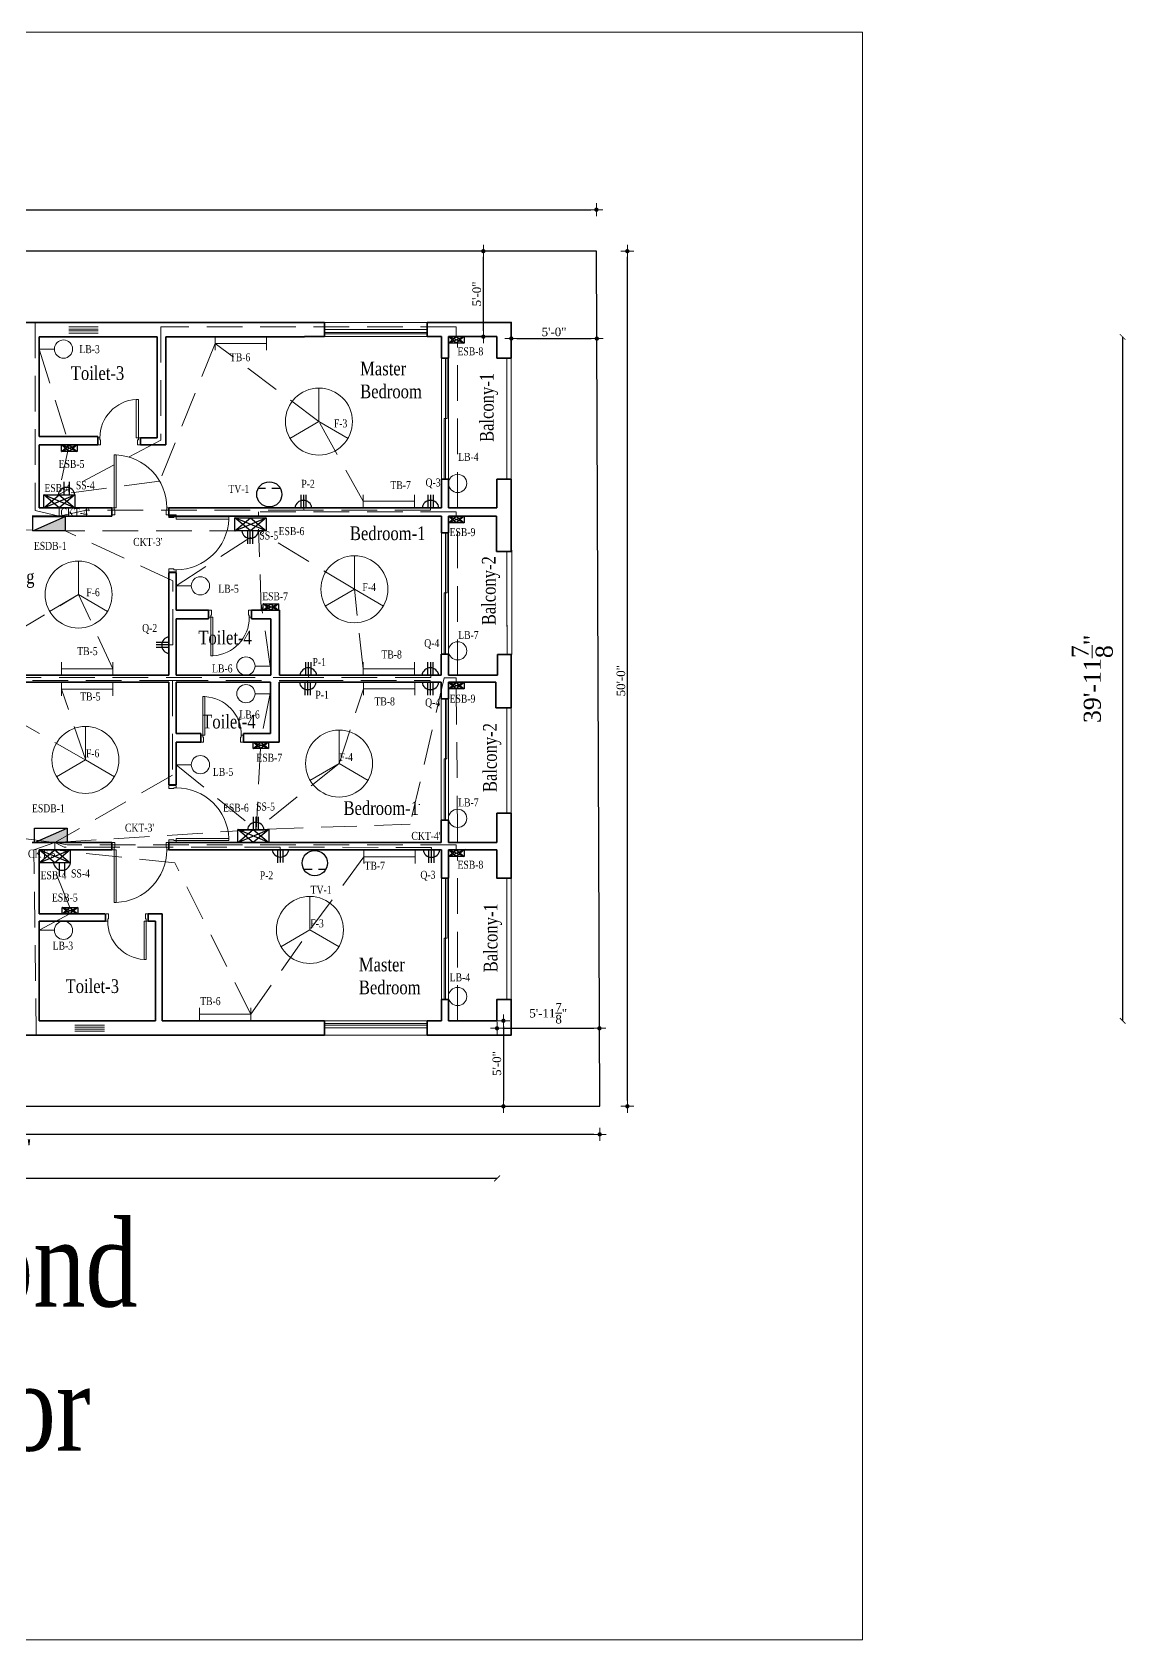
# Model space of a CAD drawing. Header units: inches. Extents: x -13742749 to 88736, y -40897 to 32194776.
# Drawn here: x 48965 to 49732, y 26286718 to 26287846 of the extents above; entities that cross this region are included whole.
import ezdxf

# ---------------------------------------------------------------- set-up
doc = ezdxf.new("R2010")
doc.units = ezdxf.units.IN
doc.header["$LTSCALE"] = 10
doc.header["$MEASUREMENT"] = 0
doc.linetypes.add('ACAD_ISO04W100', pattern=[30, 24, -3, 0, -3])
doc.linetypes.add('HIDDEN', pattern=[0.375, 0.25, -0.125])
doc.layers.get('0').update_dxf_attribs({"color": 123})
for name, color, linetype, lineweight in [('Column', 7, 'Continuous', 35), ('Conduit (Mine)', 230, 'HIDDEN', 13), ('Conduit Generator (mine)', 134, 'HIDDEN', 13), ('DIM', 4, 'Continuous', 0), ('DIMENSION_MY', 7, 'Continuous', 13), ('DOOR', 41, 'Continuous', 9), ('Fan (mine)', 210, 'Continuous', 13), ('Light (mine)', 80, 'Continuous', 13), ('Text_My', 7, 'Continuous', 13), ('Text_SUBD', 7, 'Continuous', 13), ('VERANDAH', 32, 'Continuous', 13), ('Wall', 7, 'Continuous', 35), ('WIN', 4, 'Continuous', 13), ('WIN-1', 8, 'Continuous', 13)]:
    doc.layers.add(name, color=color, linetype=linetype, lineweight=lineweight)
doc.layers.add('Site', color=7, linetype='ACAD_ISO04W100', lineweight=30, true_color=0x004961)
doc.layers.add('Switchboard & Socket (Mine)', color=4, linetype='Continuous')
doc.layers.add('Switchboard and Socket (mine)', color=41, linetype='Continuous')
doc.layers.get('0').off()
doc.styles.get("Standard").update_dxf_attribs({"font": 'times.ttf', "width": 0.8})
doc.styles.add('STYLE3', font='times.ttf')
doc.dimstyles.new('1_8', dxfattribs={"dimtxt": 6, "dimasz": 4, "dimexe": 0.18, "dimexo": 0.0625, "dimgap": 0.125, "dimtad": 0, "dimdec": 4, "dimrnd": 0.125, "dimzin": 3, "dimdsep": 46, "dimlunit": 4, "dimtxsty": 'STYLE3', "dimblk": 'D', "dimcen": 4, "dimse1": 1, "dimse2": 1, "dimclrt": 7, "dimadec": 0, "dimazin": 0, "dimtfac": 1, "dimtdec": 4, "dimtix": 1, "dimtmove": 0, "dimatfit": 3, "dimldrblk": 'OPEN90', "dimfxl": 1, "dimtvp": 0.75, "dimtolj": 1, "dimtzin": 0, "dimarcsym": 0})
doc.dimstyles.new('Copy 1_8', dxfattribs={"dimtxt": 12, "dimasz": 4, "dimexe": 0.18, "dimexo": 0.0625, "dimgap": 0.125, "dimtad": 0, "dimdec": 4, "dimrnd": 0.125, "dimzin": 3, "dimdsep": 46, "dimlunit": 4, "dimtxsty": 'STYLE3', "dimblk": 'ARCHTICK', "dimcen": 4, "dimse1": 1, "dimse2": 1, "dimclrt": 7, "dimadec": 0, "dimazin": 0, "dimtfac": 1, "dimtdec": 4, "dimtix": 1, "dimtmove": 0, "dimatfit": 3, "dimldrblk": 'OPEN90', "dimfxl": 1, "dimtvp": 0.75, "dimtolj": 1, "dimtzin": 0, "dimarcsym": 0})

# ---------------------------------------------------------------- blocks, each defined once
blk = doc.blocks.new('D')
at = {"layer": 'DIM'}
for q in [(-1.125, 0), (0, 1.125), (1.125, 0), (0, -1.125)]:
    blk.add_line((0, 0), q, dxfattribs=at)
at = {"layer": 'DIM', "color": 6, "const_width": 0.375}
blk.add_lwpolyline([(-0.1875, 0, 1), (0.1875, 0, 1)], format="xyb", close=True, dxfattribs=at)
blk = doc.blocks.new('*D403')
at = {"layer": 'DIM', "color": 0, "linetype": 'ByBlock', "lineweight": -2}
blk.add_line((48500.8, 26287721.1), (49356.8, 26287721.1), dxfattribs=at)
at = {"layer": 'DIM', "color": 0, "linetype": 'ByBlock', "lineweight": -2, "xscale": 4, "yscale": 4, "zscale": 4, "rotation": 180}
blk.add_blockref('D', (48496.8, 26287721.1), dxfattribs=at)
at = {"layer": 'DIM', "color": 0, "linetype": 'ByBlock', "lineweight": -2, "xscale": 4, "yscale": 4, "zscale": 4}
blk.add_blockref('D', (49360.8, 26287721.1), dxfattribs=at)
at = {"layer": 'DIM', "color": 7, "linetype": 'ByBlock', "insert": (48928.8, 26287725.7), "char_height": 6, "attachment_point": 5, "style": 'STYLE3'}
blk.add_mtext('\\A1;72\'-0"', dxfattribs=at)
blk = doc.blocks.new('_Open90')
at = {"layer": 'DIM', "color": 0, "lineweight": -2}
for p, q in [((0, 0), (-1, 0)), ((-0.5, 0.5), (0, 0)), ((0, 0), (-0.5, -0.5))]:
    blk.add_line(p, q, dxfattribs=at)
blk = doc.blocks.new('*D404')
at = {"layer": 'DIM', "color": 0, "linetype": 'ByBlock', "lineweight": -2}
blk.add_line((49382.5, 26287096), (49382.5, 26287688), dxfattribs=at)
at = {"layer": 'DIM', "color": 0, "linetype": 'ByBlock', "lineweight": -2, "xscale": 4, "yscale": 4, "zscale": 4}
for p, rotation in [((49382.5, 26287692), 90), ((49382.5, 26287092), 270)]:
    blk.add_blockref('D', p, dxfattribs=dict(at, rotation=rotation))
at = {"layer": 'DIM', "color": 7, "linetype": 'ByBlock', "insert": (49378, 26287390.6), "char_height": 6, "attachment_point": 5, "rotation": 90, "style": 'STYLE3'}
blk.add_mtext('\\A1;50\'-0"', dxfattribs=at)
blk = doc.blocks.new('*D406')
at = {"layer": 'DIM', "color": 0, "linetype": 'ByBlock', "lineweight": -2}
blk.add_line((49359.1, 26287072.3), (48503.1, 26287072.3), dxfattribs=at)
at = {"layer": 'DIM', "color": 0, "linetype": 'ByBlock', "lineweight": -2, "xscale": 4, "yscale": 4, "zscale": 4, "rotation": 180}
blk.add_blockref('D', (48499.1, 26287072.3), dxfattribs=at)
at = {"layer": 'DIM', "color": 0, "linetype": 'ByBlock', "lineweight": -2, "xscale": 4, "yscale": 4, "zscale": 4}
blk.add_blockref('D', (49363.1, 26287072.3), dxfattribs=at)
at = {"layer": 'DIM', "color": 7, "linetype": 'ByBlock', "insert": (48931.1, 26287076.9), "char_height": 6, "attachment_point": 5, "style": 'STYLE3'}
blk.add_mtext('\\A1;72\'-0"', dxfattribs=at)
blk = doc.blocks.new('D-30')
for points in [[(5, 30), (0, 30), (0, 28), (3.5, 28), (3.5, 28.5), (5, 28.5)], [(5, 0), (0, 0), (0, 2), (3.5, 2), (3.5, 1.5), (5, 1.5)], [(32, 1.5), (32, 3), (5, 3), (5, 1.5)]]:
    blk.add_lwpolyline(points, close=True)
blk.add_arc((5, 1.5), 27, 3.2261, 89.9826)
blk = doc.blocks.new('D-40')
for points in [[(-5, 0), (0, 0), (0, -2), (-3.5, -2), (-3.5, -1.5), (-5, -1.5)], [(-42, -1.5), (-42, -3), (-5, -3), (-5, -1.5)], [(-5, -40), (0, -40), (0, -38), (-3.5, -38), (-3.5, -38.5), (-5, -38.5)]]:
    blk.add_lwpolyline(points, close=True)
blk.add_arc((-5, -1.5), 37, 182.3234, 270)
blk = doc.blocks.new('*D456')
at = {"layer": 'DIM', "color": 0, "linetype": 'ByBlock', "lineweight": -2}
blk.add_line((49295.6, 26287148), (49295.6, 26287096), dxfattribs=at)
at = {"layer": 'DIM', "color": 0, "linetype": 'ByBlock', "lineweight": -2, "xscale": 4, "yscale": 4, "zscale": 4}
for p, rotation in [((49295.6, 26287152), 90), ((49295.6, 26287092), 270)]:
    blk.add_blockref('D', p, dxfattribs=dict(at, rotation=rotation))
at = {"layer": 'DIM', "color": 7, "linetype": 'ByBlock', "insert": (49291, 26287122), "char_height": 6, "attachment_point": 5, "rotation": 90, "style": 'STYLE3'}
blk.add_mtext('\\A1;5\'-0"', dxfattribs=at)
blk = doc.blocks.new('*D457')
at = {"layer": 'DIM', "color": 0, "linetype": 'ByBlock', "lineweight": -2}
blk.add_line((49295.1, 26287146.7), (49358.9, 26287146.7), dxfattribs=at)
at = {"layer": 'DIM', "color": 0, "linetype": 'ByBlock', "lineweight": -2, "xscale": 4, "yscale": 4, "zscale": 4, "rotation": 180}
blk.add_blockref('D', (49291.1, 26287146.7), dxfattribs=at)
at = {"layer": 'DIM', "color": 0, "linetype": 'ByBlock', "lineweight": -2, "xscale": 4, "yscale": 4, "zscale": 4}
blk.add_blockref('D', (49362.9, 26287146.7), dxfattribs=at)
at = {"layer": 'DIM', "color": 7, "linetype": 'ByBlock', "insert": (49327, 26287157.3), "char_height": 6, "attachment_point": 5, "style": 'STYLE3'}
blk.add_mtext('\\A1;5\'-11{\\H1.000000x;\\S7/8;}"', dxfattribs=at)
blk = doc.blocks.new('*D458')
at = {"layer": 'DIM', "color": 0, "linetype": 'ByBlock', "lineweight": -2}
blk.add_line((49281.5, 26287636), (49281.5, 26287688), dxfattribs=at)
at = {"layer": 'DIM', "color": 0, "linetype": 'ByBlock', "lineweight": -2, "xscale": 4, "yscale": 4, "zscale": 4}
for p, rotation in [((49281.5, 26287692), 90), ((49281.5, 26287632), 270)]:
    blk.add_blockref('D', p, dxfattribs=dict(at, rotation=rotation))
at = {"layer": 'DIM', "color": 7, "linetype": 'ByBlock', "insert": (49276.9, 26287662), "char_height": 6, "attachment_point": 5, "rotation": 90, "style": 'STYLE3'}
blk.add_mtext('\\A1;5\'-0"', dxfattribs=at)
blk = doc.blocks.new('*D407')
at = {"layer": 'DIM', "color": 0, "linetype": 'ByBlock', "lineweight": -2}
blk.add_line((49305.1, 26287630.7), (49357.1, 26287630.7), dxfattribs=at)
at = {"layer": 'DIM', "color": 0, "linetype": 'ByBlock', "lineweight": -2, "xscale": 4, "yscale": 4, "zscale": 4, "rotation": 180}
blk.add_blockref('D', (49301.1, 26287630.7), dxfattribs=at)
at = {"layer": 'DIM', "color": 0, "linetype": 'ByBlock', "lineweight": -2, "xscale": 4, "yscale": 4, "zscale": 4}
blk.add_blockref('D', (49361.1, 26287630.7), dxfattribs=at)
at = {"layer": 'DIM', "color": 7, "linetype": 'ByBlock', "insert": (49331.1, 26287635.3), "char_height": 6, "attachment_point": 5, "style": 'STYLE3'}
blk.add_mtext('\\A1;5\'-0"', dxfattribs=at)
blk = doc.blocks.new('Ceiling Fan Small')
at = {"layer": 'Fan (mine)', "linetype": 'ByBlock', "ltscale": 10}
for p in [(7040.4, -35394.1), (7020, -35429.4), (7060.8, -35429.4)]:
    blk.add_line(p, (7040.4, -35417.6), dxfattribs=at)
blk.add_circle((7040.4, -35417.6), 23.5, dxfattribs=at)
blk.add_circle((7040.4, -35417.6), 23.5, dxfattribs=at)
blk.add_circle((7040.4, -35417.6), 23.5, dxfattribs=at)
blk = doc.blocks.new('Tube Light')
at = {"layer": 'Light (mine)', "linetype": 'Continuous'}
for p, q in [((-36, 4.5), (-36, -4.5)), ((0, 0), (-36, 0)), ((0, 4.5), (0, -4.5))]:
    blk.add_line(p, q, dxfattribs=at)
blk = doc.blocks.new('Bulb')
at = {"layer": 'Light (mine)', "linetype": 'Continuous'}
blk.add_line((-10, -5.3), (-20.6, -5.3), dxfattribs=at)
blk.add_circle((-3.6, -5.3), 6.4, dxfattribs=at)
blk = doc.blocks.new('Tv Socket')
at = {"layer": 'Switchboard and Socket (mine)', "linetype": 'Continuous', "ltscale": 10}
for p, q in [((-4.4, 7.6), (-4.4, 2.7)), ((-4.4, -1.7), (-4.4, -7.6))]:
    blk.add_line(p, q, dxfattribs=at)
at = {"layer": 'Switchboard and Socket (mine)', "linetype": 'ByBlock'}
blk.add_circle((-8.8, 0), 8.85, dxfattribs=at)
blk = doc.blocks.new('2 Pin')
at = {"layer": 'Switchboard and Socket (mine)', "linetype": 'Continuous', "ltscale": 10}
for p, q in [((-15.8, 0), (7.8, 0)), ((-7.3, 0), (-7.3, 18.1)), ((0, 0), (0, 18.2))]:
    blk.add_line(p, q, dxfattribs=at)
blk.add_arc((-4, -1.6), 11.9, 7.5318, 172.4682, dxfattribs=at)
blk = doc.blocks.new('3- Pic')
at = {"layer": 'Switchboard and Socket (mine)', "linetype": 'ByBlock'}
blk.add_blockref('2 Pin', (7.3, 0), dxfattribs=at)
blk = doc.blocks.new('3- Pin')
at = {"layer": 'Switchboard and Socket (mine)', "linetype": 'Continuous', "ltscale": 10}
blk.add_line((-10.3, -3.5), (-10.3, 14.6), dxfattribs=at)
at = {"layer": 'Switchboard and Socket (mine)', "linetype": 'Continuous'}
blk.add_blockref('3- Pic', (-14.1, -3.5), dxfattribs=at)
blk = doc.blocks.new('Emergency')
at = {"layer": 'Switchboard and Socket (mine)', "linetype": 'Continuous', "ltscale": 10}
for p, q in [((-10.9, 0), (0, 9.1)), ((0, 0), (-10.9, 9.1)), ((-10.9, 0), (10.9, 9.1)), ((10.9, 0), (-10.9, 9.1)), ((0, 9.1), (10.9, 0)), ((10.9, 9.1), (0, 0))]:
    blk.add_line(p, q, dxfattribs=at)
blk.add_lwpolyline([(-10.9, 9.1), (10.9, 9.1), (10.9, 0), (-10.9, 0)], close=True, dxfattribs=at)
blk = doc.blocks.new('Emergency Sub Distribution Board')
at = {"layer": 'Switchboard & Socket (Mine)', "ltscale": 10}
blk.add_hatch(color=256, dxfattribs=at).paths.add_polyline_path([(22.7, -10.1), (22.7, 0), (0, -10.1)])
blk.add_line((0, -10.1), (22.7, 0), dxfattribs=at)
at = {"layer": 'Switchboard & Socket (Mine)', "linetype": 'Continuous'}
blk.add_lwpolyline([(0, 0), (22.7, 0), (22.7, -10.1), (0, -10.1)], close=True, dxfattribs=at)
blk = doc.blocks.new('_ArchTick')
at = {"color": 0, "linetype": 'ByBlock', "const_width": 0.15}
blk.add_lwpolyline([(-0.5, -0.5), (0.5, 0.5)], dxfattribs=at)
blk = doc.blocks.new('*D427')
at = {"layer": 'DIMENSION_MY', "color": 0, "lineweight": -2, "ltscale": 10}
blk.add_line((49729.8, 26287631.8), (49729.8, 26287152), dxfattribs=at)
at = {"layer": 'DIMENSION_MY', "color": 0, "lineweight": -2, "ltscale": 10, "xscale": 4, "yscale": 4, "zscale": 4}
for p, rotation in [((49729.8, 26287631.8), 90), ((49729.8, 26287152), 270)]:
    blk.add_blockref('_ArchTick', p, dxfattribs=dict(at, rotation=rotation))
at = {"layer": 'DIMENSION_MY', "color": 7, "ltscale": 10, "insert": (49708.5, 26287391.9), "char_height": 12, "attachment_point": 5, "rotation": 90, "style": 'STYLE3'}
blk.add_mtext('\\A1;39\'-11{\\H1.000000x;\\S7/8;}"', dxfattribs=at)
blk = doc.blocks.new('*D428')
at = {"layer": 'DIMENSION_MY', "color": 0, "lineweight": -2, "ltscale": 10}
blk.add_line((49291.1, 26287041.4), (48585.7, 26287041.4), dxfattribs=at)
at = {"layer": 'DIMENSION_MY', "color": 0, "lineweight": -2, "ltscale": 10, "xscale": 4, "yscale": 4, "zscale": 4, "rotation": 180}
blk.add_blockref('_ArchTick', (48585.7, 26287041.4), dxfattribs=at)
at = {"layer": 'DIMENSION_MY', "color": 0, "lineweight": -2, "ltscale": 10, "xscale": 4, "yscale": 4, "zscale": 4}
blk.add_blockref('_ArchTick', (49291.1, 26287041.4), dxfattribs=at)
at = {"layer": 'DIMENSION_MY', "color": 7, "ltscale": 10, "insert": (48938.4, 26287062.9), "char_height": 12, "attachment_point": 5, "style": 'STYLE3'}
blk.add_mtext('\\A1;58\'-9{\\H1.000000x;\\S3/8;}"', dxfattribs=at)

msp = doc.modelspace()

# ---------------------------------------------------------------- linework, layer by layer
at = {"layer": 'Column', "linetype": 'ByBlock'}
for points in [[(49291.06717, 26287632.01336), (49291.06717, 26287617.01336), (49301.06717, 26287617.01336), (49301.06717, 26287642.01336), (49291.06717, 26287642.01336)], [(49291.06717, 26287512.01336), (49291.06717, 26287532.01336), (49301.06717, 26287532.01336), (49301.06717, 26287507.01336)], [(49291.06717, 26287271.98996), (49291.06717, 26287251.98996), (49301.06717, 26287251.98996), (49301.06717, 26287276.98996)], [(49291.06717, 26287151.98996), (49291.06717, 26287166.98996), (49301.06717, 26287166.98996), (49301.06717, 26287141.98996), (49291.06717, 26287141.98996)]]:
    msp.add_lwpolyline(points, dxfattribs=at)
at = {"layer": 'Conduit (Mine)', "linetype": 'HIDDEN', "ltscale": 10}
for p, q in [((48920.21016, 26287404.59362), (48997.64106, 26287451.02197)), ((49021.75279, 26287399.04317), (48997.64106, 26287451.02197)), ((49159.01141, 26287392.93184), (48874.81624, 26287392.93184)), ((49159.01141, 26287392.93184), (49159.02448, 26287394.50164)), ((49244.58144, 26287392.93184), (49159.01141, 26287392.93184)), ((49244.58144, 26287394.50162), (49244.58144, 26287392.93184)), ((49002.78466, 26287334.8553), (48926.43459, 26287378.63106)), ((49002.78466, 26287334.8553), (48985.70322, 26287384.58748))]:
    msp.add_line(p, q, dxfattribs=at)
at = {"layer": 'Conduit Generator (mine)', "linetype": 'HIDDEN', "ltscale": 10}
for p, q in [((48859.62811, 26287640.51574), (48967.26329, 26287642.01322)), ((48967.26329, 26287642.01322), (48967.26329, 26287509.9694)), ((49262.51712, 26287638.88814), (49055.26301, 26287638.88814)), ((49055.26301, 26287638.88814), (49055.26301, 26287559.44217)), ((49262.51712, 26287632.01336), (49262.51712, 26287638.88814)), ((48970.06717, 26287623.27592), (48991.145, 26287556.01336)), ((49093.5516, 26287627.13844), (49054.51489, 26287530.67731)), ((49166.19623, 26287572.39658), (49093.5516, 26287627.13844)), ((49263.46538, 26287512.01323), (49263.46538, 26287627.47639)), ((49197.14352, 26287516.55474), (49166.19623, 26287572.39658)), ((49055.26301, 26287559.44217), (48983.30604, 26287521.08735)), ((48991.145, 26287556.01336), (48983.30604, 26287521.08735)), ((49054.51489, 26287530.67731), (48983.30604, 26287521.08735)), ((48967.26329, 26287509.9694), (48984.12342, 26287506.01336)), ((48984.12342, 26287512.01336), (48984.12342, 26287506.01336)), ((49003.15896, 26287510.16463), (48984.12342, 26287506.01336)), ((49155.54093, 26287510.16463), (49003.15896, 26287510.16463)), ((49155.54093, 26287510.16463), (49155.57082, 26287512.01335)), ((49244.4899, 26287510.16463), (49155.54093, 26287510.16463)), ((49244.4899, 26287512.01345), (49244.4899, 26287510.16463)), ((49262.51712, 26287509.15042), (49123.81152, 26287509.15042)), ((49123.81152, 26287509.15042), (49123.81152, 26287506.01336)), ((49262.51712, 26287506.01336), (49262.51712, 26287509.15042)), ((49263.46538, 26287394.50166), (49263.46538, 26287501.47639)), ((48911.44772, 26287497.82805), (48988.36472, 26287495.70306)), ((48977.00064, 26287495.70306), (49123.63884, 26287495.70306)), ((49063.73016, 26287460.78667), (48988.36472, 26287495.70306)), ((49066.06736, 26287457.19452), (49124.47355, 26287495.32164)), ((49125.72545, 26287440.08755), (49123.93949, 26287496.93943)), ((49191.08198, 26287454.75149), (49123.93949, 26287495.64693)), ((49063.77046, 26287415.78669), (49063.73016, 26287460.78667)), ((49197.28728, 26287399.04317), (49191.08198, 26287454.75149)), ((49132.03778, 26287400.8997), (49125.72555, 26287444.62452)), ((49061.06717, 26287415.78669), (49063.77046, 26287415.78669)), ((48852.77212, 26287390.751), (49063.43519, 26287390.751)), ((49063.43519, 26287390.751), (49063.43519, 26287324.30102)), ((49063.43519, 26287390.751), (49158.10896, 26287390.751)), ((49158.10349, 26287389.50166), (49158.10349, 26287390.751)), ((49158.10896, 26287390.751), (49244.13324, 26287390.751)), ((49254.14916, 26287392.6226), (49230.18137, 26287290.02681)), ((49244.13324, 26287390.751), (49244.15398, 26287389.5048)), ((49262.51731, 26287392.6226), (49254.14916, 26287392.6226)), ((49262.51731, 26287389.44975), (49262.51731, 26287392.6226)), ((49132.03778, 26287381.5218), (49125.33625, 26287347.49581)), ((49180.30741, 26287332.45467), (49197.36093, 26287384.99713)), ((49262.51731, 26287384.91279), (49263.46538, 26287276.98996)), ((49125.33625, 26287342.95885), (49122.16517, 26287286.06389)), ((49066.06717, 26287331.65565), (49122.16517, 26287286.06389)), ((49180.30741, 26287332.45467), (49122.16517, 26287286.06389)), ((49063.43519, 26287324.30102), (48980.96716, 26287276.98996)), ((48914.9546, 26287286.06389), (48980.4494, 26287276.98996)), ((49122.16517, 26287286.06389), (48980.96716, 26287276.98996)), ((49230.18137, 26287290.02681), (49122.16517, 26287286.06389)), ((48966.34926, 26287272.03688), (48980.96716, 26287276.98996)), ((48980.96716, 26287271.86465), (48980.96716, 26287276.98996)), ((48989.57292, 26287275.55683), (48980.96716, 26287276.98996)), ((48987.45856, 26287273.7301), (48980.96716, 26287276.98996)), ((49139.02385, 26287273.7301), (48987.45856, 26287273.7301)), ((49262.51722, 26287275.55683), (48989.57292, 26287275.55683)), ((49245.13613, 26287273.65245), (49139.02385, 26287273.7301)), ((49139.02385, 26287273.7301), (49139.02385, 26287271.98996)), ((49244.87696, 26287271.84324), (49245.13613, 26287273.65245)), ((49262.51722, 26287271.83806), (49262.51722, 26287275.55683)), ((48967.97154, 26287142.51809), (48966.34926, 26287272.03688)), ((48991.59501, 26287231.52693), (48978.75448, 26287262.79072)), ((49065.22623, 26287262.73235), (48980.96716, 26287271.86465)), ((49118.44846, 26287156.53147), (49065.22623, 26287262.73235)), ((49197.75251, 26287266.91561), (49159.88204, 26287215.69022)), ((49263.46514, 26287151.98996), (49263.46514, 26287267.30109)), ((48970.06717, 26287215.45645), (48991.59501, 26287226.98996)), ((49118.44846, 26287156.53147), (49159.88204, 26287215.69022)), ((48710.73446, 26287142.51809), (48967.97154, 26287142.51809))]:
    msp.add_line(p, q, dxfattribs=at)
at = {"layer": 'Site', "linetype": 'ByBlock', "ltscale": 3}
for p, q in [((49360.81203, 26287691.98551), (48496.81203, 26287691.98847)), ((49363.12453, 26287091.98996), (49360.81203, 26287691.98551)), ((48499.12453, 26287091.98996), (49363.12453, 26287091.98996))]:
    msp.add_line(p, q, dxfattribs=at)
at = {"layer": 'Text_My', "ltscale": 10}
msp.add_lwpolyline([(46095.95845, 26287845.68015), (49547.48838, 26287845.68015), (49547.48838, 26286717.61094), (46095.95845, 26286717.61094)], close=True, dxfattribs=at)
at = {"layer": 'VERANDAH', "linetype": 'ByBlock'}
for p, q in [((49298.06717, 26287532.01336), (49298.06717, 26287617.01336)), ((49301.06717, 26287532.01336), (49301.06717, 26287617.01336)), ((49298.06717, 26287428.75306), (49298.06717, 26287481.26475)), ((49298.06741, 26287428.75291), (49298.06741, 26287481.2646)), ((49301.37915, 26287429.62771), (49301.37915, 26287482.1394)), ((49298.10331, 26287409.08003), (49298.10331, 26287429.62786)), ((49301.37915, 26287409.08003), (49301.37915, 26287429.62786)), ((49301.06717, 26287384.01336), (49301.06717, 26287330.50166)), ((49298.06741, 26287371.64295), (49298.06741, 26287330.50161)), ((49298.06717, 26287330.50166), (49298.06717, 26287297.61536)), ((49301.06717, 26287330.50166), (49301.06717, 26287276.98996)), ((49298.06717, 26287251.98996), (49298.06717, 26287166.98996)), ((49301.06717, 26287251.98996), (49301.06717, 26287166.98996))]:
    msp.add_line(p, q, dxfattribs=at)
at = {"layer": 'Wall', "linetype": 'ByBlock', "ltscale": 10}
for p, q in [((48845.06717, 26287642.01281), (49006.06717, 26287642.01336)), ((49006.06717, 26287642.01336), (49156.06717, 26287642.01336)), ((49257.06717, 26287642.01336), (49290.69188, 26287642.01336)), ((48970.06717, 26287631.84245), (49006.06717, 26287631.84245)), ((48970.06717, 26287562.01336), (48970.06717, 26287631.84245)), ((49006.06717, 26287631.84245), (49052.73194, 26287631.84245)), ((49052.73194, 26287561.01336), (49052.73194, 26287631.84245)), ((49058.73194, 26287631.84245), (49156.06717, 26287631.84245)), ((49058.73194, 26287561.01336), (49058.73194, 26287631.84245)), ((49257.06717, 26287632.01336), (49291.06717, 26287632.01336)), ((49011.06717, 26287562.01336), (48970.06717, 26287562.01336)), ((48970.06717, 26287540.01336), (48970.06717, 26287556.01336)), ((49011.06717, 26287556.01336), (48970.06717, 26287556.01336)), ((49011.06717, 26287562.01336), (49011.06717, 26287556.01336)), ((49041.06717, 26287561.01336), (49052.73194, 26287561.01336)), ((49041.06717, 26287561.01336), (49041.06717, 26287556.01336)), ((49041.06717, 26287556.01336), (49058.77811, 26287556.01336)), ((49058.77811, 26287556.01336), (49058.73194, 26287564.76183)), ((49016.06717, 26287512.01336), (48970.06717, 26287512.01336)), ((49016.06717, 26287512.01336), (49021.06717, 26287512.01336)), ((49021.06717, 26287512.01336), (49021.06717, 26287505.97641)), ((48965.06717, 26287506.04859), (48971.77601, 26287506.01336)), ((49016.06717, 26287506.01336), (48970.06717, 26287506.01336)), ((49021.06717, 26287505.97641), (49016.06717, 26287506.01336)), ((49061.06717, 26287507.01336), (49061.06717, 26287506.01336)), ((49252.06717, 26287506.01336), (49252.05785, 26287494.2876)), ((49257.06717, 26287506.01336), (49257.06717, 26287494.2876)), ((49257.06717, 26287506.01336), (49290.65429, 26287506.01336)), ((49290.65429, 26287506.01336), (49290.65429, 26287481.26475)), ((49301.06717, 26287506.01336), (49301.06717, 26287507.01336)), ((49301.06717, 26287481.26475), (49301.06717, 26287506.01336)), ((49252.05785, 26287494.2876), (49257.12375, 26287494.2876)), ((49290.65429, 26287481.26475), (49301.06717, 26287481.26475)), ((49088.88373, 26287440.08755), (49066.06717, 26287440.08755)), ((49088.88373, 26287434.08755), (49066.06717, 26287434.08755)), ((49088.88373, 26287440.08755), (49088.88373, 26287434.08755)), ((49132.56717, 26287440.08755), (49118.88373, 26287440.08755)), ((49118.88373, 26287440.08755), (49118.88373, 26287434.08755)), ((49132.56717, 26287434.08755), (49118.88373, 26287434.08755)), ((49132.56717, 26287440.08755), (49138.56717, 26287440.08755)), ((49132.56717, 26287394.50166), (49132.56717, 26287434.08755)), ((49138.56717, 26287440.08755), (49138.56717, 26287434.08755)), ((49138.56717, 26287394.50166), (49138.56717, 26287434.08755)), ((49252.00102, 26287409.33401), (49257.06717, 26287409.33401)), ((49252.00102, 26287394.50166), (49252.00102, 26287409.2876)), ((49257.06717, 26287394.50166), (49257.12375, 26287409.2876)), ((49291.35918, 26287409.08003), (49301.06719, 26287409.08003)), ((49291.35918, 26287394.50166), (49291.35918, 26287409.08003)), ((49301.06719, 26287409.08003), (49301.06719, 26287389.50166)), ((49132.24669, 26287353.49581), (49132.24669, 26287389.50166)), ((49138.24669, 26287353.49581), (49138.24669, 26287389.50166)), ((49204.06717, 26287394.50166), (49199.06717, 26287394.50166)), ((49199.06717, 26287389.50166), (49204.06717, 26287389.50166)), ((49204.06717, 26287394.50166), (49252.00102, 26287394.50166)), ((49252.00102, 26287389.50166), (49252.00151, 26287377.78804)), ((49252.00102, 26287385.62206), (49252.00102, 26287389.50166)), ((49257.06717, 26287394.50166), (49291.35918, 26287394.50166)), ((49257.06741, 26287377.78804), (49257.06717, 26287389.50166)), ((49257.06717, 26287385.62206), (49257.06717, 26287389.50166)), ((49290.31748, 26287389.50166), (49290.31748, 26287389.50166)), ((49290.31748, 26287389.50166), (49290.31748, 26287371.64295)), ((49301.06719, 26287384.50166), (49301.06719, 26287394.50166)), ((49252.00151, 26287377.78804), (49257.06741, 26287377.78804)), ((49301.06717, 26287384.01336), (49301.06719, 26287384.50166)), ((49301.06717, 26287371.64295), (49301.06717, 26287384.01336)), ((49290.31748, 26287371.64295), (49301.06717, 26287371.64295)), ((49066.06717, 26287353.49581), (49083.29184, 26287353.49581)), ((49083.29184, 26287353.49581), (49083.29184, 26287347.49581)), ((49113.29184, 26287353.49581), (49132.24669, 26287353.49581)), ((49113.29184, 26287347.49581), (49113.29184, 26287353.49581)), ((49138.24669, 26287353.49581), (49138.24669, 26287347.49581)), ((49066.06717, 26287347.49581), (49083.29184, 26287347.49581)), ((49113.29184, 26287347.49581), (49132.24669, 26287347.49581)), ((49132.24669, 26287347.49581), (49138.24669, 26287347.49581)), ((49290.31748, 26287335.50166), (49290.31748, 26287335.50166)), ((49291.06717, 26287276.98996), (49291.06717, 26287297.61536)), ((49291.06717, 26287297.61536), (49301.06717, 26287297.61536)), ((49301.06717, 26287297.61536), (49301.06717, 26287276.98996)), ((49301.06717, 26287297.61536), (49301.06717, 26287282.92765)), ((49252.00102, 26287276.98996), (49252.00102, 26287292.788)), ((49252.00102, 26287292.788), (49257.06741, 26287292.788)), ((49257.06741, 26287292.788), (49257.06741, 26287276.98996)), ((49016.06717, 26287276.98996), (48970.06717, 26287276.98996)), ((49016.06717, 26287271.98996), (48970.06717, 26287271.98996)), ((48970.06717, 26287243.98996), (48970.06717, 26287226.98996)), ((49016.06717, 26287226.98996), (48970.06717, 26287226.98996)), ((48970.06717, 26287221.98996), (48970.06717, 26287213.98996)), ((49011.06717, 26287221.98996), (48970.06717, 26287221.98996)), ((49011.06717, 26287221.98996), (49016.56197, 26287221.98996)), ((49016.56197, 26287221.98996), (49016.56197, 26287226.98996)), ((49046.56197, 26287226.98996), (49056.20638, 26287226.98996)), ((49046.56197, 26287226.98996), (49046.56197, 26287221.98996)), ((49046.56197, 26287221.98996), (49051.52621, 26287221.98996)), ((49051.52621, 26287221.98996), (49051.52621, 26287151.98996)), ((49056.20638, 26287226.98996), (49056.20638, 26287151.98996)), ((48970.06717, 26287186.98996), (48970.06717, 26287151.98996)), ((49257.06717, 26287166.98996), (49257.06717, 26287151.98996)), ((48970.06717, 26287151.98996), (49051.52621, 26287151.98996)), ((49056.20638, 26287151.98996), (49126.06717, 26287151.98996)), ((49126.82151, 26287151.98996), (49126.06717, 26287151.98996)), ((49155.06717, 26287151.98996), (49126.82151, 26287151.98996)), ((49257.06717, 26287151.98996), (49291.06717, 26287151.98996)), ((48882.06717, 26287141.98996), (49126.06717, 26287141.98996)), ((49155.06717, 26287141.98996), (49126.06717, 26287141.98996)), ((49257.06717, 26287141.98996), (49291.07539, 26287141.98996))]:
    msp.add_line(p, q, dxfattribs=at)
at = {"layer": 'Wall', "linetype": 'ByBlock'}
for p, q in [((49156.06717, 26287642.01336), (49170.06717, 26287642.01336)), ((49170.06717, 26287632.01336), (49170.06717, 26287642.01336)), ((49257.06717, 26287642.01336), (49242.06717, 26287642.01336)), ((49242.06717, 26287632.01336), (49242.06717, 26287642.01336)), ((49156.06717, 26287632.01336), (49170.06717, 26287632.01336)), ((49252.06717, 26287632.01336), (49242.06717, 26287632.01336)), ((49252.06717, 26287632.01336), (49252.06717, 26287617.01336)), ((49257.06717, 26287632.01336), (49257.06717, 26287617.01336)), ((49257.06717, 26287617.01336), (49252.06717, 26287617.01336)), ((48970.06717, 26287512.01336), (48970.06717, 26287540.01336)), ((49252.06717, 26287532.01336), (49252.06717, 26287512.01336)), ((49252.06717, 26287532.01336), (49257.06717, 26287532.01336)), ((49252.06717, 26287532.01336), (49252.06717, 26287527.01336)), ((49252.06717, 26287532.01336), (49252.06717, 26287512.01336)), ((49257.06717, 26287532.01336), (49257.06717, 26287512.01336)), ((49061.06717, 26287512.01336), (49061.06717, 26287507.01336)), ((49252.06717, 26287512.01336), (49061.06717, 26287512.01336)), ((49257.06717, 26287512.01336), (49291.06717, 26287512.01336)), ((49269.06717, 26287512.01336), (49269.06717, 26287512.01336)), ((49252.06717, 26287506.01336), (49061.06717, 26287506.01336)), ((49061.06717, 26287466.51336), (49066.06717, 26287466.51336)), ((49061.06717, 26287466.51336), (49061.06717, 26287394.50166)), ((49066.06717, 26287466.51336), (49066.06717, 26287440.08755)), ((49066.06717, 26287434.08755), (49066.06717, 26287394.50166)), ((48835.06717, 26287394.50166), (49061.06717, 26287394.50166)), ((48835.06717, 26287389.50166), (49061.06717, 26287389.50166)), ((49061.06717, 26287317.48996), (49061.06717, 26287389.50166)), ((49066.06717, 26287394.50166), (49132.56717, 26287394.50166)), ((49132.24669, 26287389.50166), (49066.06717, 26287389.50166)), ((49066.06717, 26287353.49581), (49066.06717, 26287389.50166)), ((49199.06717, 26287389.50166), (49138.24669, 26287389.50166)), ((49138.56717, 26287394.50166), (49199.06717, 26287394.50166)), ((49204.06717, 26287389.50166), (49252.00102, 26287389.50166)), ((49204.06717, 26287389.50166), (49252.00102, 26287389.50166)), ((49257.06717, 26287389.50166), (49290.31748, 26287389.50166)), ((49257.06717, 26287389.50166), (49290.31748, 26287389.50166)), ((49066.06717, 26287317.48996), (49066.06717, 26287347.49581)), ((49061.06717, 26287317.48996), (49066.06717, 26287317.48996)), ((48970.06717, 26287276.98996), (48965.06717, 26287276.98996)), ((49061.06717, 26287271.98996), (49061.06717, 26287276.98996)), ((49252.00102, 26287276.98996), (49061.06717, 26287276.98996)), ((49291.06717, 26287276.98996), (49257.06717, 26287276.98996)), ((49269.06717, 26287272.98996), (49269.06717, 26287272.98996)), ((48970.06717, 26287271.98996), (48970.06717, 26287243.98996)), ((49252.06717, 26287271.98996), (49061.06717, 26287271.98996)), ((49252.06717, 26287251.98996), (49252.06717, 26287271.98996)), ((49252.06717, 26287251.98996), (49252.06717, 26287271.98996)), ((49257.06717, 26287251.98997), (49257.06717, 26287271.98996)), ((49291.06717, 26287271.98996), (49257.06717, 26287271.98996)), ((49269.06717, 26287271.98996), (49269.06717, 26287271.98996)), ((49252.06717, 26287256.96689), (49252.06717, 26287251.98997)), ((49252.06717, 26287251.98997), (49257.06717, 26287251.98997)), ((49257.06717, 26287251.98996), (49252.06717, 26287251.98996)), ((48970.06717, 26287213.98996), (48970.06717, 26287186.98996)), ((49252.06717, 26287151.98996), (49252.06717, 26287166.98996)), ((49257.06717, 26287166.98996), (49252.06717, 26287166.98996)), ((49155.06717, 26287151.98996), (49170.06717, 26287151.98996)), ((49170.06717, 26287151.98996), (49170.06717, 26287141.98996)), ((49252.06717, 26287151.98996), (49242.06717, 26287151.98996)), ((49242.06717, 26287151.98996), (49242.06717, 26287141.98996)), ((49155.06717, 26287141.98996), (49170.06717, 26287141.98996)), ((49257.06717, 26287141.98996), (49242.06717, 26287141.98996))]:
    msp.add_line(p, q, dxfattribs=at)
msp.add_lwpolyline([(49016.06717, 26287276.98996), (49021.06717, 26287276.98996), (49021.06717, 26287271.98996), (49016.06717, 26287271.98996)], dxfattribs=at)
at = {"layer": 'WIN', "linetype": 'ByBlock', "ltscale": 10}
for p, q in [((48990.8242, 26287637.29926), (49011.48929, 26287637.29926)), ((48990.8242, 26287636.00665), (49011.48929, 26287636.00665)), ((48995.11915, 26287147.44677), (49015.78424, 26287147.44677)), ((48995.11915, 26287146.15416), (49015.78424, 26287146.15416))]:
    msp.add_line(p, q, dxfattribs=at)
at = {"layer": 'WIN', "linetype": 'ByBlock'}
for p, q in [((49170.06717, 26287635.01336), (49242.06717, 26287635.01336)), ((49170.06717, 26287634.01336), (49242.06717, 26287634.01336)), ((49255.06717, 26287581.01336), (49255.06717, 26287617.01336)), ((49256.06717, 26287617.01336), (49256.06717, 26287574.51336)), ((49255.06717, 26287581.01336), (49255.06717, 26287532.01336)), ((49256.06717, 26287574.51336), (49254.06717, 26287574.51336)), ((49254.06717, 26287532.01336), (49254.06717, 26287574.51336)), ((49254.06717, 26287574.51336), (49256.06717, 26287574.51336)), ((49255.0576, 26287452.33401), (49255.0576, 26287494.33401)), ((49256.0576, 26287494.33401), (49256.0576, 26287452.33401)), ((49254.0576, 26287409.33401), (49254.0576, 26287452.33401)), ((49254.0576, 26287452.33401), (49255.0576, 26287452.33401)), ((49256.0576, 26287452.33401), (49255.0576, 26287452.33401)), ((49255.0576, 26287452.33401), (49255.0576, 26287409.33401)), ((49255.00127, 26287335.83446), (49255.00127, 26287377.83446)), ((49256.00127, 26287377.83446), (49256.00127, 26287335.83446)), ((49254.00127, 26287292.83446), (49254.00127, 26287335.83446)), ((49254.00127, 26287335.83446), (49255.00127, 26287335.83446)), ((49256.00127, 26287335.83446), (49255.00127, 26287335.83446)), ((49255.00127, 26287335.83446), (49255.00127, 26287292.83446)), ((49237.06717, 26287303.73996), (49236.15194, 26287303.73996)), ((49255.06717, 26287209.98996), (49255.06717, 26287251.98996)), ((49256.06717, 26287251.98996), (49256.06717, 26287209.98996)), ((49254.06717, 26287166.98996), (49254.06717, 26287209.98996)), ((49254.06717, 26287209.98996), (49255.06717, 26287209.98996)), ((49256.06717, 26287209.98996), (49255.06717, 26287209.98996)), ((49255.06717, 26287209.98996), (49255.06717, 26287166.98996)), ((49170.06717, 26287149.98996), (49242.06717, 26287149.98996)), ((49170.06717, 26287148.98996), (49242.06717, 26287148.98996))]:
    msp.add_line(p, q, dxfattribs=at)
at = {"layer": 'WIN-1', "linetype": 'ByBlock', "ltscale": 10}
for p, q in [((48990.8242, 26287638.87212), (49011.48929, 26287638.87212)), ((48990.8242, 26287634.48586), (49011.48929, 26287634.48586)), ((48995.11915, 26287149.01963), (49015.78424, 26287149.01963)), ((48995.11915, 26287144.63337), (49015.78424, 26287144.63337))]:
    msp.add_line(p, q, dxfattribs=at)
at = {"layer": 'WIN-1', "linetype": 'ByBlock'}
for p, q in [((49242.06717, 26287642.01336), (49170.06717, 26287642.01336)), ((49170.06717, 26287637.01336), (49242.06717, 26287637.01336)), ((49170.06717, 26287632.01336), (49242.06717, 26287632.01336)), ((49252.06717, 26287532.01336), (49252.06717, 26287617.01336)), ((49257.06717, 26287532.01336), (49257.06717, 26287617.01336)), ((49252.05785, 26287409.2876), (49252.05785, 26287494.2876)), ((49257.12375, 26287409.2876), (49257.12375, 26287494.2876)), ((49252.00151, 26287292.78804), (49252.00151, 26287377.78804)), ((49257.06741, 26287292.78804), (49257.06741, 26287377.78804)), ((49252.06717, 26287166.98996), (49252.06717, 26287251.98996)), ((49257.06717, 26287166.98996), (49257.06717, 26287251.98996)), ((49170.06717, 26287151.98996), (49242.06717, 26287151.98996)), ((49170.06717, 26287146.98996), (49242.06717, 26287146.98996)), ((49242.06717, 26287141.98996), (49170.06717, 26287141.98996))]:
    msp.add_line(p, q, dxfattribs=at)

# ---------------------------------------------------------------- block references
at = {"layer": 'DOOR', "linetype": 'ByBlock'}
for name, p, rotation in [('D-30', (49041.06717, 26287556.01336), 90), ('D-30', (49088.88373, 26287440.08755), 270), ('D-40', (49061.06717, 26287276.98996), 180), ('D-40', (49021.06717, 26287276.98996), 90)]:
    msp.add_blockref(name, p, dxfattribs=dict(at, rotation=rotation))
at = {"layer": 'DOOR', "linetype": 'ByBlock', "xscale": -1}
for name, p, rotation in [('D-40', (49021.06717, 26287507.01336), 90), ('D-30', (49083.29184, 26287347.49581), 270), ('D-30', (49046.56197, 26287226.98996), 90)]:
    msp.add_blockref(name, p, dxfattribs=dict(at, rotation=rotation))
msp.add_blockref('D-40', (49061.06717, 26287507.01336), dxfattribs=at)
at = {"layer": 'Fan (mine)', "linetype": 'ByBlock'}
for name, p in [('Tube Light', (49129.5516, 26287627.13844)), ('Ceiling Fan Small', (42125.80003, 26322990.03897)), ('Tube Light', (49233.14352, 26287516.55474)), ('Ceiling Fan Small', (42150.68577, 26322872.39387)), ('Ceiling Fan Small', (41957.24485, 26322868.66435)), ('Tube Light', (49021.75279, 26287399.04317)), ('Tube Light', (49233.28728, 26287399.04317)), ('Tube Light', (49021.70322, 26287384.58748)), ('Tube Light', (49233.36093, 26287384.99713)), ('Ceiling Fan Small', (41962.09752, 26322752.66566)), ('Ceiling Fan Small', (42139.9112, 26322750.09705)), ('Tube Light', (49233.75251, 26287266.91561)), ('Ceiling Fan Small', (42119.48583, 26322633.3326)), ('Tube Light', (49118.44846, 26287156.53147))]:
    msp.add_blockref(name, p, dxfattribs=at)
at = {"layer": 'Switchboard & Socket (Mine)', "linetype": 'ByBlock'}
for p in [(48965.63656, 26287505.79502), (48966.84476, 26287287.08192)]:
    msp.add_blockref('Emergency Sub Distribution Board', p, dxfattribs=at)
at = {"layer": 'Switchboard and Socket (mine)', "linetype": 'ByBlock'}
for name, p in [('Bulb', (48990.70546, 26287628.58839)), ('Emergency', (48984.12351, 26287512.01343)), ('Emergency', (49118.24904, 26287495.7029)), ('Bulb', (49086.70536, 26287462.507)), ('Bulb', (49086.70527, 26287336.96812)), ('Emergency', (49120.20107, 26287276.98996)), ('Emergency', (48980.96716, 26287262.79072)), ('Bulb', (48990.70536, 26287220.76893))]:
    msp.add_blockref(name, p, dxfattribs=at)
at = {"layer": 'Switchboard and Socket (mine)', "linetype": 'ByBlock', "xscale": 0.5, "yscale": 0.5, "zscale": 0.5}
for name, p in [('Emergency', (49262.51712, 26287627.47639)), ('Emergency', (48991.14193, 26287551.47895)), ('2 Pin', (48991.20251, 26287521.08735)), ('3- Pin', (49160.7062, 26287513.74862)), ('3- Pin', (49249.88444, 26287513.74872)), ('Emergency', (49262.51712, 26287501.47639)), ('Emergency', (49132.50073, 26287440.08754)), ('3- Pin', (49164.15985, 26287396.23691)), ('3- Pin', (49249.71681, 26287396.23689)), ('Emergency', (49262.51731, 26287384.91279)), ('Emergency', (49125.45192, 26287342.97026)), ('3- Pin', (49127.30055, 26287287.79916)), ('Emergency', (49262.51722, 26287267.30109)), ('Emergency', (48991.59501, 26287226.98996))]:
    msp.add_blockref(name, p, dxfattribs=at)
at = {"layer": 'Switchboard and Socket (mine)', "linetype": 'ByBlock'}
for name, p, rotation in [('Bulb', (49258.15291, 26287532.65123), 90), ('Tv Socket', (49131.40332, 26287530.16387), 90), ('Bulb', (49258.15291, 26287415.13953), 90), ('Bulb', (49111.39978, 26287395.58722), 180), ('Bulb', (49111.39978, 26287376.20932), 180), ('Bulb', (49258.15291, 26287297.62783), 90), ('Tv Socket', (49163.27913, 26287253.83947), 270), ('Bulb', (49258.15266, 26287172.62783), 90)]:
    msp.add_blockref(name, p, dxfattribs=dict(at, rotation=rotation))
at = {"layer": 'Switchboard and Socket (mine)', "linetype": 'ByBlock', "xscale": 0.5, "yscale": 0.5, "zscale": 0.5}
for name, p, rotation in [('3- Pin', (49112.64411, 26287493.96763), 180), ('3- Pin', (49059.3319, 26287420.92207), 89.99999999833247), ('3- Pin', (49152.97359, 26287387.76639), 180), ('3- Pin', (49239.01861, 26287387.76953), 180), ('2 Pin', (48984.04877, 26287262.73235), 180), ('3- Pin', (49133.80754, 26287270.25469), 180), ('3- Pin', (49239.74159, 26287270.10797), 180)]:
    msp.add_blockref(name, p, dxfattribs=dict(at, rotation=rotation))

# ---------------------------------------------------------------- texts
at = {"layer": 'Switchboard and Socket (mine)', "linetype": 'ByBlock', "ltscale": 10, "char_height": 5.614888, "attachment_point": 1}
for s, insert, width in [('LB-3', (48998.23735, 26287626.05986), 10.7044674), ('ESB-8', (49263.37246, 26287624.52897), 11.307141), ('TB-6', (49103.78728, 26287620.39029), 11.307141), ('F-3', (49176.66512, 26287574.0015), 11.307141), ('ESB-5', (48983.64985, 26287545.50727), 11.307141), ('LB-4', (49263.87813, 26287550.47708), 10.7044674), ('Q-3', (49240.98141, 26287532.51571), 11.307141), ('ESB-4', (48973.71361, 26287528.63483), 11.307141), ('SS-4', (48995.74885, 26287530.5402), 11.307141), ('TV-1', (49102.73007, 26287528.03556), 11.307141), ('P-2', (49153.89463, 26287531.56586), 22.4232461), ('TB-7', (49216.31483, 26287530.67416), 11.307141), ('ESB-6', (49137.92884, 26287498.37832), 23.2851525), ('ESDB-1', (48966.30589, 26287488.04034), 31.3351687), ('SS-5', (49124.47355, 26287495.32164), 21.6482845), ('ESB-9', (49257.81093, 26287497.68139), 11.307141), ('F-6', (49003.07866, 26287455.53177), 11.307141), ('LB-5', (49095.67347, 26287457.98264), 10.7044674), ('F-4', (49196.72125, 26287459.14478), 11.307141), ('ESB-7', (49126.41245, 26287452.64915), 11.307141), ('Q-2', (49042.22822, 26287430.36134), 11.307141), ('Q-4', (49240.0814, 26287419.77886), 11.307141), ('LB-7', (49263.8779, 26287425.49043), 10.7044674), ('TB-5', (48996.70154, 26287414.17296), 11.307141), ('TB-8', (49210.01975, 26287411.81378), 11.307141), ('LB-6', (49091.30303, 26287402.02009), 10.7044674), ('P-1', (49161.70562, 26287406.53269), 11.307141), ('TB-5', (48998.75009, 26287382.35663), 11.307141), ('P-1', (49163.73506, 26287383.51728), 11.307141), ('TB-8', (49205.14939, 26287378.89789), 11.307141), ('Q-4', (49240.68896, 26287378.17081), 11.307141), ('ESB-9', (49257.8211, 26287380.81488), 11.307141), ('LB-6', (49110.4022, 26287369.70875), 10.7044674), ('F-6', (49002.78466, 26287342.50412), 11.307141), ('LB-5', (49091.82845, 26287329.45268), 10.7044674), ('ESB-7', (49122.34224, 26287339.38667), 11.307141), ('F-4', (49180.59891, 26287339.93558), 11.307141), ('LB-7', (49263.87838, 26287307.97882), 10.7044674), ('ESDB-1', (48964.97101, 26287303.87558), 15.9961555), ('ESB-6', (49098.90436, 26287304.31897), 11.307141), ('SS-5', (49122.16517, 26287305.13731), 9.4645152), ('TB-7', (49198.23331, 26287263.62017), 11.307141), ('ESB-8', (49263.37247, 26287264.29136), 11.307141), ('ESB-4', (48970.9889, 26287256.92173), 11.307141), ('SS-4', (48992.3899, 26287258.18906), 11.307141), ('P-2', (49124.72662, 26287256.85901), 25.0246007), ('Q-3', (49237.35944, 26287257.23571), 11.307141), ('ESB-5', (48978.94719, 26287241.2827), 11.307141), ('TV-1', (49160.36992, 26287246.71546), 11.307141), ('F-3', (49160.17315, 26287223.1711), 11.307141), ('LB-3', (48979.49161, 26287207.50277), 10.7044674), ('LB-4', (49257.90966, 26287185.3038), 10.7044674), ('TB-6', (49082.92927, 26287168.59128), 11.307141)]:
    msp.add_mtext(s, dxfattribs=dict(at, insert=insert, width=width))
at = {"layer": 'Text_My', "linetype": 'Continuous', "ltscale": 10, "attachment_point": 1}
for s, insert, char_height, width in [('Toilet-3', (48992.21386, 26287611.26518), 9.625, 2.1183511), ('Master \\PBedroom', (49195.09469, 26287614.49326), 9.625, 18.409083), ('Bedroom-1', (49187.93336, 26287498.86998), 9.625, 2.1183511), ('Dinning\\PSpace', (48928.63811, 26287468.4623), 9.625, 2.1183511), ('Toilet-4', (49081.65509, 26287425.72001), 9.625, 2.1183511), ('Toilet-4', (49084.3675, 26287366.72619), 9.625, 2.1183511), ('Bedroom-1', (49183.42801, 26287306.05145), 9.625, 2.1183511), ('Master \\PBedroom', (49194.21977, 26287196.28893), 9.625, 18.409083), ('Toilet-3', (48988.54714, 26287181.11274), 9.625, 2.1183511), ('\\pi-60.63,l60.63,t121.3;  Second Floor', (48786.80787, 26287012.08557), 60.625, 292.7781931)]:
    msp.add_mtext(s, dxfattribs=dict(at, insert=insert, char_height=char_height, width=width))
at = {"layer": 'Text_My', "linetype": 'Continuous', "ltscale": 10, "char_height": 9.625, "width": 2.1183511, "attachment_point": 1, "rotation": 90}
for s, insert in [('Balcony-1', (49279.0512, 26287558.12736)), ('Balcony-2', (49280.49562, 26287429.53502)), ('Balcony-2', (49281.29895, 26287312.44316)), ('Balcony-1', (49281.80004, 26287185.99737))]:
    msp.add_mtext(s, dxfattribs=dict(at, insert=insert))
at = {"layer": 'Text_SUBD', "linetype": 'HIDDEN', "ltscale": 10, "char_height": 5.614888, "width": 4.1666683, "attachment_point": 1}
for s, insert in [("CKT-4'", (48984.96113, 26287511.56546)), ("CKT-3'", (49035.97523, 26287490.8286)), ("CKT-3'", (49030.18648, 26287290.26271)), ("CKT-4'", (49231.04841, 26287284.54617)), ("CKT-5'", (48962.1826, 26287272.03688))]:
    msp.add_mtext(s, dxfattribs=dict(at, insert=insert))

# ---------------------------------------------------------------- dimensions: what is measured, and where the dimension line sits
at = {"layer": 'DIM', "linetype": 'ByBlock'}
for base, p1, p2, picture, middle in [((49360.81203, 26287721.13458), (48496.81317, 26287690.583), (49360.81203, 26287691.98551), '*D403', (48928.8126, 26287725.72543)), ((49361.07019, 26287630.72781), (49301.06717, 26287625.83511), (49361.07019, 26287625.00411), '*D407', (49331.06868, 26287635.30568)), ((49362.92729, 26287146.71144), (49291.06717, 26287151.98996), (49362.92729, 26287143.16588), '*D457', (49326.99723, 26287157.3477))]:
    dim = msp.add_linear_dim(base=base, p1=p1, p2=p2, dimstyle='1_8', dxfattribs=at)
    dim.commit()
    dim.dimension.update_dxf_attribs({"geometry": picture, "text_midpoint": middle})
for base, p1, p2, picture, middle in [((49281.524566, 26287691.985712), (49291.067167, 26287632.013357), (49300.984482, 26287691.985712), '*D458', (49276.9467, 26287661.999534)), ((49295.57539, 26287091.98996), (49291.06717, 26287151.98996), (49297.78328, 26287091.98996), '*D456', (49290.99752, 26287121.98996))]:
    dim = msp.add_linear_dim(base=base, p1=p1, p2=p2, angle=90, dimstyle='1_8', dxfattribs=at)
    dim.commit()
    dim.dimension.update_dxf_attribs({"geometry": picture, "text_midpoint": middle})
dim = msp.add_linear_dim(base=(49382.544366, 26287691.985506), p1=(49363.124528, 26287091.989963), p2=(49360.812028, 26287691.985506), angle=90, dimstyle='1_8', dxfattribs=at)
dim.commit()
dim.dimension.update_dxf_attribs({"geometry": '*D404', "text_midpoint": (49382.544366, 26287390.616277), "dimtype": 160})
dim = msp.add_linear_dim(base=(48499.12453, 26287072.32079), p1=(49363.12453, 26287091.98996), p2=(48499.12453, 26287091.98996), dimstyle='1_8', dxfattribs=at)
dim.commit()
dim.dimension.update_dxf_attribs({"geometry": '*D406', "text_midpoint": (48931.12453, 26287072.32079), "dimtype": 160})
at = {"layer": 'DIMENSION_MY', "ltscale": 10}
dim = msp.add_linear_dim(base=(49729.84262, 26287151.98996), p1=(49291.06717, 26287631.84245), p2=(49291.06717, 26287151.98996), angle=90, dimstyle='Copy 1_8', dxfattribs=at)
dim.commit()
dim.dimension.update_dxf_attribs({"geometry": '*D427', "text_midpoint": (49708.54413, 26287391.91621)})
dim = msp.add_linear_dim(base=(48585.70014, 26287041.44179), p1=(49291.06717, 26287151.98996), p2=(48585.70014, 26287151.98997), dimstyle='Copy 1_8', dxfattribs=at)
dim.commit()
dim.dimension.update_dxf_attribs({"geometry": '*D428', "text_midpoint": (48938.38365, 26287062.896)})

doc.saveas('drawing.dxf')
